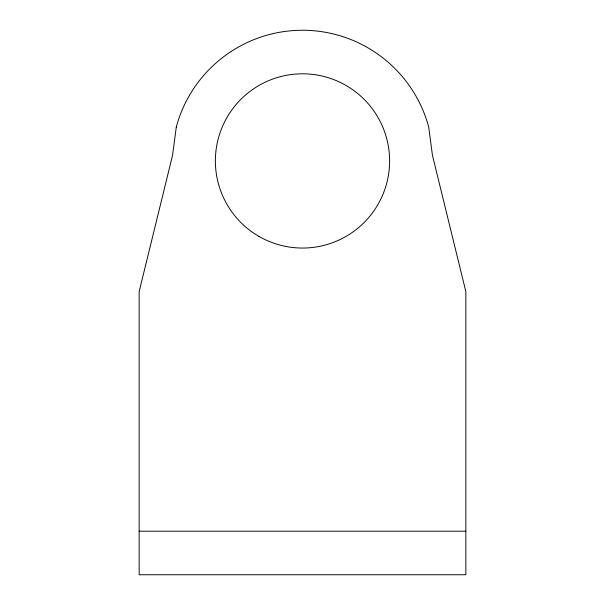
<?xml version="1.0" encoding="UTF-8"?>
<svg xmlns="http://www.w3.org/2000/svg" width="605" height="605" viewBox="0 0 605 605"><rect width="100%" height="100%" fill="white"/><g stroke="black" fill="none" stroke-linecap="round" stroke-linejoin="round"><path stroke-width="0.91" d="M139.15 531.19L465.85 531.19M176.274 127.111L172.561 155.296L139.15 291.61L139.15 574.75L465.85 574.75L465.85 291.61L432.439 155.296L428.726 127.111A130.68 130.68 0 0 0 176.274 127.111M258.94 236.381A87.12 87.12 0 0 0 389.62 160.93A87.12 87.12 0 0 0 258.94 85.479A87.12 87.12 0 0 0 258.94 236.381"/></g></svg>
